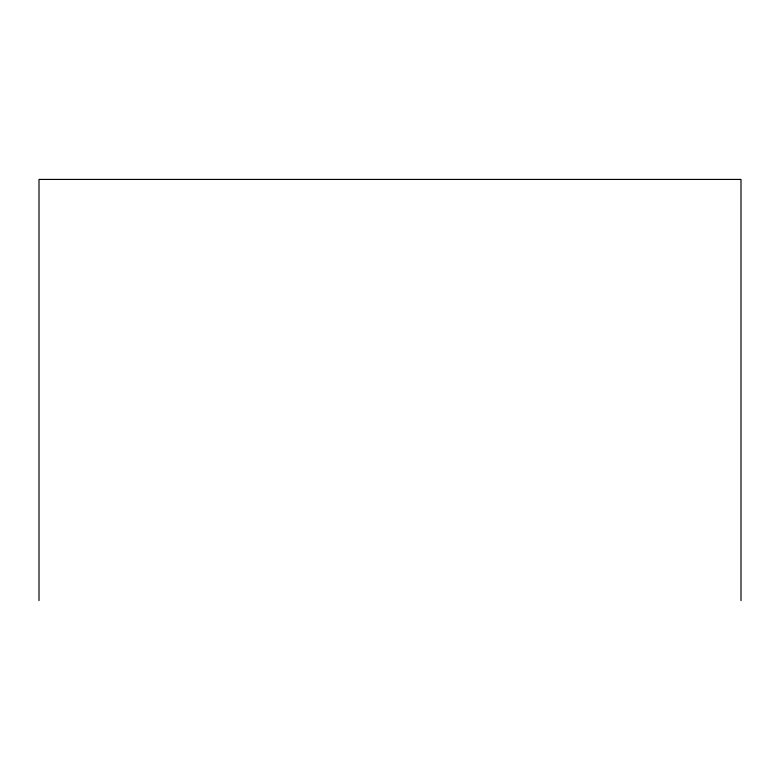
<?xml version="1.0" encoding="UTF-8"?>
<svg xmlns="http://www.w3.org/2000/svg" width="780" height="780" viewBox="0 0 780 780"><rect width="100%" height="100%" fill="white"/><g stroke="black" fill="none" stroke-linecap="round" stroke-linejoin="round"><path stroke-width="1.17" d="M741 600.571L741 179.429L39 179.429L39 600.571"/></g></svg>
